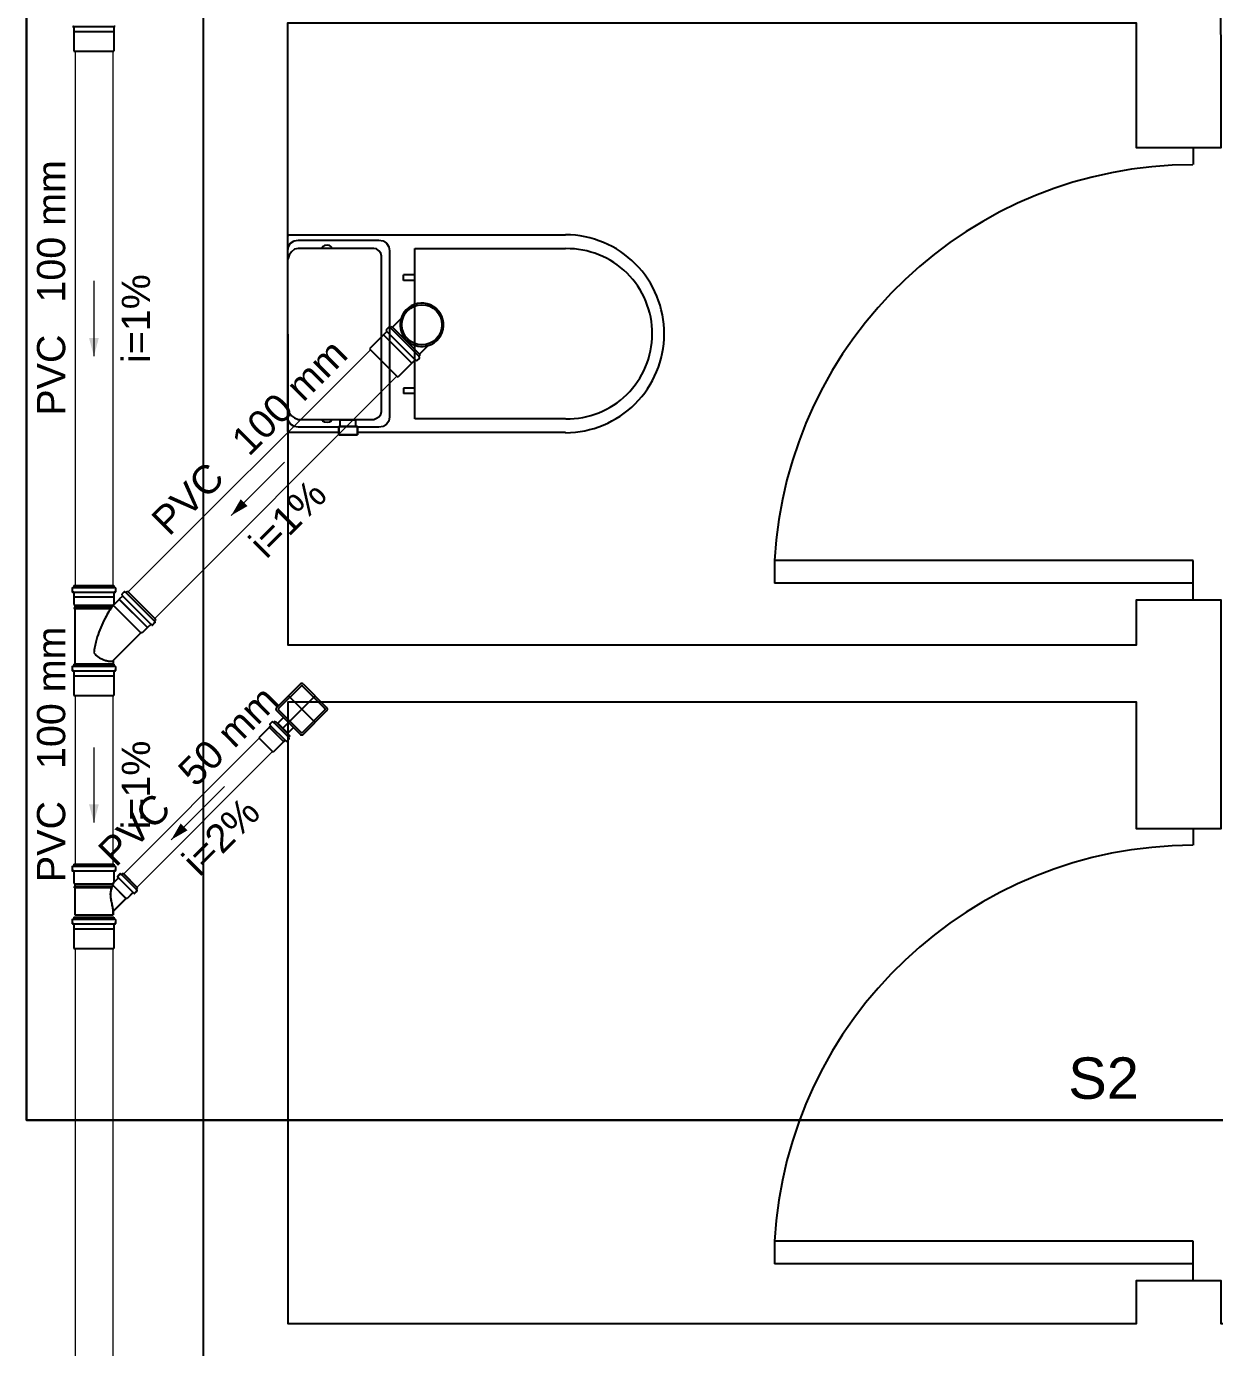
# Model space of a CAD drawing. Header units: millimetres. Extents: x -823 to -490, y -63 to 119.
# Drawn here: x -793.846 to -789.627, y 76.833 to 81.523 of the extents above; entities that cross this region are included whole.
import ezdxf

# ---------------------------------------------------------------- set-up
doc = ezdxf.new("R2010")
doc.units = ezdxf.units.MM
doc.header["$LTSCALE"] = 0.2
doc.header["$MEASUREMENT"] = 0
doc.linetypes.add('DASHDOT', pattern=[2.54, 1.27, -0.635, 0, -0.635])
for name, color, linetype, lineweight in [('DI-Detalhes', 1, 'Continuous', 30), ('Textos', 7, 'Continuous', 5), ('TQ-Condutos', 5, 'Continuous', 5), ('TQ-Sentido conduto', 9, 'Continuous', 5), ('TQ-Textos conduto', 7, 'Continuous', 5)]:
    doc.layers.add(name, color=color, linetype=linetype, lineweight=lineweight)
doc.layers.add('Simbolos', color=5, linetype='Continuous')
doc.layers.add('Simbolos_int', color=2, linetype='Continuous')
doc.styles.add('Arial', font='arial.ttf')

msp = doc.modelspace()

# ---------------------------------------------------------------- hatches: boundary and pattern name
at = {"layer": 'TQ-Sentido conduto', "linetype": 'Continuous'}
for points in [[(-793.6065, 80.352), (-793.5892, 80.4166), (-793.6238, 80.4166)], [(-793.1186, 79.7868), (-793.0608, 79.8202), (-793.0852, 79.8446)], [(-793.6065, 78.6963), (-793.5892, 78.7608), (-793.6238, 78.7608)], [(-793.332, 78.6355), (-793.2741, 78.6689), (-793.2986, 78.6933)]]:
    msp.add_hatch(color=256, dxfattribs=at).paths.add_polyline_path(points)

# ---------------------------------------------------------------- linework, layer by layer
for p, q in [((-789.7032, 81.0931), (-789.7032, 81.0329)), ((-792.9179, 80.779), (-792.9159, 80.7821)), ((-792.9179, 80.776), (-792.9179, 80.779)), ((-792.9179, 80.76), (-792.9179, 80.776)), ((-792.9159, 80.7821), (-792.9129, 80.7831)), ((-792.9129, 80.7831), (-792.9108, 80.7831)), ((-792.9108, 80.7831), (-791.9316, 80.7831)), ((-792.9078, 80.753), (-792.8958, 80.762)), ((-792.8958, 80.762), (-792.8807, 80.764)), ((-792.8807, 80.764), (-792.5948, 80.764)), ((-792.5948, 80.764), (-792.5797, 80.762)), ((-792.5797, 80.762), (-792.5677, 80.753)), ((-792.9179, 80.4309), (-792.9179, 80.76)), ((-792.9179, 80.7259), (-792.9149, 80.7409)), ((-792.9149, 80.7409), (-792.9078, 80.753)), ((-792.9048, 80.7229), (-792.9129, 80.7108)), ((-792.8938, 80.7319), (-792.9048, 80.7229)), ((-792.8807, 80.7349), (-792.8938, 80.7319)), ((-792.6129, 80.7349), (-792.8807, 80.7349)), ((-792.7965, 80.7409), (-792.7965, 80.7399)), ((-792.7945, 80.7409), (-792.7965, 80.7409)), ((-792.7965, 80.7399), (-792.7965, 80.7349)), ((-792.7874, 80.7449), (-792.7945, 80.7409)), ((-792.7784, 80.7459), (-792.7874, 80.7449)), ((-792.7704, 80.7449), (-792.7784, 80.7459)), ((-792.7623, 80.7409), (-792.7704, 80.7449)), ((-792.7623, 80.7399), (-792.7623, 80.7409)), ((-792.7623, 80.7349), (-792.7623, 80.7399)), ((-792.6028, 80.7329), (-792.6129, 80.7349)), ((-792.5948, 80.7259), (-792.6028, 80.7329)), ((-792.5878, 80.7178), (-792.5948, 80.7259)), ((-792.5848, 80.7068), (-792.5878, 80.7178)), ((-792.5677, 80.753), (-792.5587, 80.7409)), ((-792.5587, 80.7409), (-792.5567, 80.7259)), ((-792.5567, 80.7259), (-792.5567, 80.4309)), ((-792.4674, 80.7339), (-791.9316, 80.7339)), ((-792.4674, 80.1299), (-792.4674, 80.7339)), ((-792.9129, 80.7108), (-792.9179, 80.6968)), ((-792.5848, 80.4309), (-792.5848, 80.7068)), ((-792.5075, 80.6205), (-792.5075, 80.6406)), ((-792.4674, 80.6406), (-792.5075, 80.6406)), ((-792.4674, 80.6205), (-792.5075, 80.6205)), ((-792.9179, 80.1038), (-792.9179, 80.4309)), ((-792.5848, 80.156), (-792.5848, 80.4309)), ((-792.5567, 80.4309), (-792.5567, 80.1369)), ((-792.4674, 80.2392), (-792.5075, 80.2392)), ((-792.5075, 80.2392), (-792.5075, 80.2192)), ((-792.4674, 80.2192), (-792.5075, 80.2192)), ((-792.9179, 80.166), (-792.9129, 80.152)), ((-792.9129, 80.152), (-792.9048, 80.1409)), ((-792.5878, 80.1449), (-792.5848, 80.156)), ((-792.9149, 80.1219), (-792.9179, 80.1369)), ((-792.9078, 80.1108), (-792.9149, 80.1219)), ((-792.8958, 80.1028), (-792.9078, 80.1108)), ((-792.9048, 80.1409), (-792.8938, 80.1329)), ((-792.8938, 80.1329), (-792.8807, 80.1279)), ((-792.8807, 80.1279), (-792.6129, 80.1279)), ((-792.7965, 80.1279), (-792.7965, 80.1249)), ((-792.7965, 80.1249), (-792.7965, 80.1229)), ((-792.7965, 80.1229), (-792.7945, 80.1229)), ((-792.7945, 80.1229), (-792.7874, 80.1188)), ((-792.7874, 80.1188), (-792.7784, 80.1178)), ((-792.7784, 80.1178), (-792.7704, 80.1188)), ((-792.7704, 80.1188), (-792.7623, 80.1229)), ((-792.7623, 80.1249), (-792.7623, 80.1279)), ((-792.7623, 80.1229), (-792.7623, 80.1249)), ((-792.7333, 80.1249), (-792.7333, 80.1028)), ((-792.6761, 80.1249), (-792.7333, 80.1249)), ((-792.6761, 80.1028), (-792.6761, 80.1249)), ((-792.6129, 80.1279), (-792.6028, 80.1319)), ((-792.6028, 80.1319), (-792.5948, 80.1369)), ((-792.5948, 80.1369), (-792.5878, 80.1449)), ((-792.5677, 80.1108), (-792.5797, 80.1028)), ((-792.5587, 80.1219), (-792.5677, 80.1108)), ((-792.5567, 80.1369), (-792.5587, 80.1219)), ((-791.9316, 80.1299), (-792.4674, 80.1299)), ((-792.9179, 80.0867), (-792.9179, 80.1038)), ((-792.9179, 80.0847), (-792.9179, 80.0867)), ((-792.9159, 80.0817), (-792.9179, 80.0847)), ((-792.9129, 80.0807), (-792.9159, 80.0817)), ((-792.9108, 80.0807), (-792.9129, 80.0807)), ((-792.7373, 80.0807), (-792.9108, 80.0807)), ((-792.8807, 80.0998), (-792.8958, 80.1028)), ((-792.7373, 80.0998), (-792.8807, 80.0998)), ((-792.7373, 80.1028), (-792.671, 80.1028)), ((-792.7373, 80.0807), (-792.7373, 80.1028)), ((-792.7373, 80.0727), (-792.7373, 80.0807)), ((-792.671, 80.0727), (-792.7373, 80.0727)), ((-792.671, 80.1028), (-792.671, 80.0807)), ((-792.5948, 80.0998), (-792.671, 80.0998)), ((-791.9316, 80.0807), (-792.671, 80.0807)), ((-792.671, 80.0807), (-792.671, 80.0727)), ((-792.5797, 80.1028), (-792.5948, 80.0998)), ((-789.7032, 79.6272), (-791.1891, 79.6272)), ((-791.1891, 79.6272), (-791.1891, 79.5469)), ((-789.7032, 79.4857), (-789.7032, 79.6272)), ((-789.7032, 79.5469), (-791.1891, 79.5469)), ((-789.7032, 78.676), (-789.7032, 78.6158)), ((-789.7032, 77.2102), (-791.1891, 77.2102)), ((-791.1891, 77.2102), (-791.1891, 77.1299)), ((-789.7032, 77.0697), (-789.7032, 77.2102)), ((-789.7032, 77.1299), (-791.1891, 77.1299))]:
    msp.add_line(p, q)
at = {"color": 7}
for p, q in [((-792.7333, 80.1249), (-792.7333, 80.1028)), ((-792.6761, 80.1249), (-792.7333, 80.1249)), ((-792.6761, 80.1028), (-792.6761, 80.1249)), ((-792.7373, 80.1028), (-792.7373, 80.0807)), ((-792.671, 80.1028), (-792.7373, 80.1028)), ((-792.7373, 80.0807), (-792.7373, 80.0727)), ((-792.7373, 80.0727), (-792.671, 80.0727)), ((-792.7333, 80.1028), (-792.6761, 80.1028)), ((-792.671, 80.0807), (-792.671, 80.1028)), ((-792.671, 80.0727), (-792.671, 80.0807))]:
    msp.add_line(p, q, dxfattribs=at)
for points in [[(-786.2908, 86.0336), (-786.2908, 87.5596), (-793.2189, 87.5596), (-793.2189, 67.4396)], [(-786.2908, 76.4005), (-786.2908, 77.1319), (-786.5918, 77.1319), (-786.5918, 76.9172), (-789.6038, 76.9172), (-789.6038, 77.0697), (-789.9048, 77.0697), (-789.9048, 76.9172), (-792.9169, 76.9172), (-792.9169, 79.1255), (-789.9048, 79.1255), (-789.9048, 78.676), (-789.6038, 78.676), (-789.6028, 79.4857), (-789.9048, 79.4857), (-789.9048, 79.3262), (-792.9169, 79.3262), (-792.9179, 81.5356), (-789.9048, 81.5356), (-789.9048, 81.0931), (-789.6038, 81.0931), (-789.6048, 81.8958)]]:
    msp.add_lwpolyline(points)
for centre, radius, start, end in [((-789.7021, 79.5419), 1.49, 90.065, 176.753), ((-791.9326, 80.4319), 0.3514, 44.7762, 89.7762), ((-791.9256, 80.4319), 0.3021, 45.3515, 90.9397), ((-791.9326, 80.4319), 0.3514, 359.776, 44.7762), ((-791.9256, 80.4319), 0.3021, 359.763, 45.3515), ((-791.9256, 80.4319), 0.3021, 314.412, 359.763), ((-791.9326, 80.4319), 0.3514, 315, 359.776), ((-791.9256, 80.4319), 0.3021, 269.06, 314.412), ((-791.9326, 80.4319), 0.3514, 270.224, 315), ((-789.7021, 77.1259), 1.49, 90.065, 176.753)]:
    msp.add_arc(centre, radius, start, end)
at = {"layer": 'DI-Detalhes'}
msp.add_lwpolyline([(-793.8462, 84.4637), (-786.1953, 84.4637), (-786.1953, 77.6404), (-793.8462, 77.6404), (-793.8462, 84.4637)], dxfattribs=at)
at = {"layer": 'Simbolos'}
for p, q in [((-793.6823, 81.5228), (-793.6789, 81.5225)), ((-793.6776, 81.5212), (-793.6776, 81.505)), ((-793.5353, 81.5212), (-793.5353, 81.505)), ((-793.5307, 81.5228), (-793.5341, 81.5225)), ((-793.6776, 81.505), (-793.6773, 81.5047)), ((-793.6773, 81.5047), (-793.6773, 81.4348)), ((-793.5353, 81.505), (-793.5357, 81.5047)), ((-793.5357, 81.5047), (-793.5357, 81.4348)), ((-792.5156, 80.4858), (-792.5465, 80.4549)), ((-792.5666, 80.4394), (-792.578, 80.428)), ((-792.5688, 80.4439), (-792.5665, 80.4412)), ((-792.5597, 80.4546), (-792.5687, 80.4457)), ((-792.5581, 80.4548), (-792.5546, 80.4528)), ((-792.5488, 80.4572), (-792.553, 80.453)), ((-792.5488, 80.4572), (-792.4482, 80.3566)), ((-792.578, 80.4275), (-792.6275, 80.3781)), ((-792.578, 80.428), (-792.578, 80.4275)), ((-792.4196, 80.3898), (-792.4505, 80.3589)), ((-792.4508, 80.3457), (-792.4597, 80.3367)), ((-792.4506, 80.3473), (-792.4526, 80.3508)), ((-792.4482, 80.3566), (-792.4524, 80.3524)), ((-792.4779, 80.3274), (-792.5273, 80.2779)), ((-792.4774, 80.3274), (-792.4779, 80.3274)), ((-792.466, 80.3388), (-792.4774, 80.3274)), ((-792.4615, 80.3367), (-792.4642, 80.3389)), ((-793.6835, 79.5285), (-793.6835, 79.5159)), ((-793.6825, 79.5298), (-793.6786, 79.5309)), ((-793.6823, 79.5146), (-793.6789, 79.5143)), ((-793.6776, 79.5381), (-793.6776, 79.5322)), ((-793.6776, 79.5381), (-793.5353, 79.5381)), ((-793.6776, 79.5129), (-793.6776, 79.4968)), ((-793.6776, 79.4968), (-793.6773, 79.4965)), ((-793.6773, 79.4965), (-793.6773, 79.4701)), ((-793.5353, 79.4968), (-793.5357, 79.4965)), ((-793.5357, 79.4965), (-793.5357, 79.4747)), ((-793.5353, 79.5381), (-793.5353, 79.5322)), ((-793.5353, 79.5129), (-793.5353, 79.4968)), ((-793.5305, 79.5298), (-793.5344, 79.5309)), ((-793.5307, 79.5146), (-793.5341, 79.5143)), ((-793.5295, 79.5285), (-793.5295, 79.5159)), ((-793.5055, 79.5006), (-793.5169, 79.4891)), ((-793.5076, 79.505), (-793.5054, 79.5024)), ((-793.4986, 79.5157), (-793.5075, 79.5068)), ((-793.497, 79.5159), (-793.4935, 79.5139)), ((-793.4877, 79.5184), (-793.4919, 79.5141)), ((-793.4877, 79.5184), (-793.3871, 79.4177)), ((-793.6773, 79.4701), (-793.6744, 79.4671)), ((-793.6744, 79.4601), (-793.6764, 79.4599)), ((-793.6764, 79.4599), (-793.6764, 79.456)), ((-793.6744, 79.4558), (-793.6764, 79.456)), ((-793.6744, 79.4671), (-793.6744, 79.4601)), ((-793.6744, 79.4558), (-793.6744, 79.2588)), ((-793.5169, 79.4887), (-793.5323, 79.4733)), ((-793.5169, 79.4891), (-793.5169, 79.4887)), ((-793.3897, 79.4068), (-793.3986, 79.3979)), ((-793.3895, 79.4084), (-793.3915, 79.4119)), ((-793.3871, 79.4177), (-793.3913, 79.4135)), ((-793.4396, 79.3699), (-793.538, 79.2714)), ((-793.4354, 79.3699), (-793.4396, 79.3699)), ((-793.4168, 79.3885), (-793.4354, 79.3699)), ((-793.4163, 79.3885), (-793.4168, 79.3885)), ((-793.4049, 79.3999), (-793.4163, 79.3885)), ((-793.4004, 79.3978), (-793.4031, 79.4)), ((-793.5386, 79.27), (-793.5386, 79.2588)), ((-793.6835, 79.2493), (-793.6835, 79.2366)), ((-793.6825, 79.2506), (-793.6786, 79.2516)), ((-793.6823, 79.2353), (-793.6789, 79.235)), ((-793.6776, 79.2588), (-793.6776, 79.2529)), ((-793.6776, 79.2588), (-793.5353, 79.2588)), ((-793.6776, 79.2337), (-793.6776, 79.2175)), ((-793.6776, 79.2175), (-793.6773, 79.2172)), ((-793.6773, 79.2172), (-793.6773, 79.1473)), ((-793.5386, 79.2588), (-793.6744, 79.2588)), ((-793.5353, 79.2175), (-793.5357, 79.2172)), ((-793.5357, 79.2172), (-793.5357, 79.1473)), ((-793.5353, 79.2588), (-793.5353, 79.2529)), ((-793.5353, 79.2337), (-793.5353, 79.2175)), ((-793.5305, 79.2506), (-793.5344, 79.2516)), ((-793.5307, 79.2353), (-793.5341, 79.235)), ((-793.5295, 79.2493), (-793.5295, 79.2366)), ((-792.958, 79.1037), (-792.8732, 79.1885)), ((-792.8638, 79.1885), (-792.7789, 79.1037)), ((-792.958, 79.0942), (-792.8732, 79.0094)), ((-792.8638, 79.0094), (-792.7789, 79.0942)), ((-792.9842, 79.0345), (-793.0211, 78.9976)), ((-792.9798, 79.0393), (-792.9842, 79.0349)), ((-792.9842, 79.0349), (-792.9842, 79.0345)), ((-792.982, 79.0438), (-792.9797, 79.0411)), ((-792.9736, 79.0539), (-792.9819, 79.0456)), ((-792.972, 79.0541), (-792.9684, 79.0521)), ((-792.9627, 79.0564), (-792.9668, 79.0523)), ((-792.9627, 79.0564), (-792.911, 79.0047)), ((-792.9533, 79.0498), (-792.9335, 79.0697)), ((-792.9533, 79.047), (-792.9204, 79.0141)), ((-792.9176, 79.0141), (-792.8978, 79.034)), ((-792.9329, 78.9832), (-792.9698, 78.9463)), ((-792.9325, 78.9832), (-792.9329, 78.9832)), ((-792.9281, 78.9876), (-792.9325, 78.9832)), ((-792.9236, 78.9855), (-792.9263, 78.9877)), ((-792.9135, 78.9938), (-792.9218, 78.9855)), ((-792.9133, 78.9954), (-792.9154, 78.999)), ((-792.911, 79.0047), (-792.9151, 79.0006)), ((-793.6839, 78.5394), (-793.6839, 78.5268)), ((-793.6835, 78.5391), (-793.6835, 78.5265)), ((-793.6829, 78.5407), (-793.679, 78.5418)), ((-793.6826, 78.5255), (-793.6792, 78.5252)), ((-793.6825, 78.5404), (-793.6786, 78.5414)), ((-793.6823, 78.5251), (-793.6789, 78.5248)), ((-793.678, 78.549), (-793.678, 78.5431)), ((-793.678, 78.549), (-793.5357, 78.549)), ((-793.678, 78.5238), (-793.678, 78.4813)), ((-793.6776, 78.5487), (-793.6776, 78.5427)), ((-793.6776, 78.5487), (-793.5353, 78.5487)), ((-793.6776, 78.5235), (-793.6776, 78.481)), ((-793.5357, 78.549), (-793.5357, 78.5431)), ((-793.5357, 78.5238), (-793.5357, 78.4873)), ((-793.5353, 78.5487), (-793.5353, 78.5427)), ((-793.5353, 78.5235), (-793.5353, 78.487)), ((-793.5308, 78.5407), (-793.5347, 78.5418)), ((-793.531, 78.5255), (-793.5345, 78.5252)), ((-793.5305, 78.5404), (-793.5344, 78.5414)), ((-793.5307, 78.5251), (-793.5341, 78.5248)), ((-793.5298, 78.5394), (-793.5298, 78.5268)), ((-793.5295, 78.5391), (-793.5295, 78.5265)), ((-793.5141, 78.5141), (-793.5224, 78.5058)), ((-793.5138, 78.5137), (-793.5221, 78.5054)), ((-793.5125, 78.5143), (-793.509, 78.5122)), ((-793.5122, 78.5139), (-793.5086, 78.5119)), ((-793.5032, 78.5165), (-793.5073, 78.5124)), ((-793.5029, 78.5162), (-793.507, 78.5121)), ((-793.5032, 78.5165), (-793.4516, 78.4649)), ((-793.5029, 78.5162), (-793.4512, 78.4645)), ((-793.678, 78.4813), (-793.6747, 78.478)), ((-793.6776, 78.481), (-793.6744, 78.4777)), ((-793.6747, 78.4698), (-793.6767, 78.4696)), ((-793.6767, 78.4696), (-793.6767, 78.4657)), ((-793.6747, 78.4655), (-793.6767, 78.4657)), ((-793.6744, 78.4694), (-793.6764, 78.4692)), ((-793.6764, 78.4692), (-793.6764, 78.4653)), ((-793.6744, 78.4651), (-793.6764, 78.4653)), ((-793.6747, 78.478), (-793.6747, 78.4698)), ((-793.6747, 78.4655), (-793.6747, 78.3693)), ((-793.6744, 78.4777), (-793.6744, 78.4694)), ((-793.6744, 78.4651), (-793.6744, 78.369)), ((-793.5203, 78.4995), (-793.5334, 78.4864)), ((-793.52, 78.4991), (-793.5331, 78.486)), ((-793.5225, 78.504), (-793.5202, 78.5013)), ((-793.5221, 78.5036), (-793.5199, 78.501)), ((-793.4516, 78.4649), (-793.4557, 78.4608)), ((-793.4512, 78.4645), (-793.4553, 78.4604)), ((-793.4927, 78.4275), (-793.539, 78.3812)), ((-793.4924, 78.4272), (-793.5386, 78.3809)), ((-793.4889, 78.4275), (-793.4927, 78.4275)), ((-793.4886, 78.4272), (-793.4924, 78.4272)), ((-793.4686, 78.4478), (-793.4889, 78.4275)), ((-793.4683, 78.4475), (-793.4886, 78.4272)), ((-793.4641, 78.4456), (-793.4668, 78.4479)), ((-793.4638, 78.4453), (-793.4665, 78.4475)), ((-793.454, 78.454), (-793.4623, 78.4457)), ((-793.4537, 78.4536), (-793.462, 78.4454)), ((-793.4538, 78.4556), (-793.4559, 78.4591)), ((-793.4535, 78.4553), (-793.4555, 78.4588)), ((-793.539, 78.3812), (-793.539, 78.3693)), ((-793.5386, 78.3809), (-793.5386, 78.369)), ((-793.6835, 78.3514), (-793.6835, 78.3387)), ((-793.6825, 78.3527), (-793.6786, 78.3537)), ((-793.6823, 78.3374), (-793.6789, 78.3371)), ((-793.6776, 78.3609), (-793.6776, 78.355)), ((-793.6776, 78.3609), (-793.5353, 78.3609)), ((-793.6776, 78.3358), (-793.6776, 78.3196)), ((-793.6747, 78.3693), (-793.539, 78.3693)), ((-793.6744, 78.369), (-793.5386, 78.369)), ((-793.5353, 78.3609), (-793.5353, 78.355)), ((-793.5353, 78.3358), (-793.5353, 78.3196)), ((-793.5305, 78.3527), (-793.5344, 78.3537)), ((-793.5307, 78.3374), (-793.5341, 78.3371)), ((-793.5295, 78.3514), (-793.5295, 78.3387)), ((-793.6776, 78.3196), (-793.6773, 78.3193)), ((-793.6773, 78.3193), (-793.6773, 78.2494)), ((-793.5353, 78.3196), (-793.5357, 78.3193)), ((-793.5357, 78.3193), (-793.5357, 78.2494))]:
    msp.add_line(p, q, dxfattribs=at)
for points in [[(-793.6776, 81.5212), (-793.6777, 81.5214), (-793.6777, 81.5216), (-793.6778, 81.5218), (-793.6779, 81.522), (-793.6781, 81.5222), (-793.6782, 81.5223), (-793.6784, 81.5224), (-793.6786, 81.5225), (-793.6789, 81.5225)], [(-793.5341, 81.5225), (-793.5343, 81.5225), (-793.5345, 81.5224), (-793.5347, 81.5223), (-793.5349, 81.5222), (-793.5351, 81.522), (-793.5352, 81.5218), (-793.5353, 81.5216), (-793.5353, 81.5214), (-793.5353, 81.5212)], [(-792.4196, 80.3898), (-792.4086, 80.3941), (-792.3984, 80.4), (-792.3892, 80.4073), (-792.3813, 80.416), (-792.3747, 80.4257), (-792.3698, 80.4364), (-792.3665, 80.4477), (-792.3649, 80.4593), (-792.3652, 80.4711), (-792.3672, 80.4827), (-792.371, 80.4938), (-792.3764, 80.5043), (-792.3834, 80.5137), (-792.3917, 80.5221), (-792.4012, 80.529), (-792.4116, 80.5344), (-792.4227, 80.5382), (-792.4343, 80.5402), (-792.4461, 80.5405), (-792.4577, 80.539), (-792.469, 80.5357), (-792.4797, 80.5307), (-792.4894, 80.5241), (-792.4981, 80.5162), (-792.5055, 80.507), (-792.5113, 80.4968), (-792.5156, 80.4858)], [(-792.5156, 80.4858), (-792.5177, 80.4769), (-792.5187, 80.4677), (-792.5187, 80.4585), (-792.5175, 80.4493), (-792.5153, 80.4404), (-792.512, 80.4318), (-792.5077, 80.4236), (-792.5024, 80.416), (-792.4963, 80.4091), (-792.4894, 80.403), (-792.4818, 80.3977), (-792.4737, 80.3934), (-792.465, 80.3901), (-792.4561, 80.3879), (-792.4469, 80.3867), (-792.4377, 80.3867), (-792.4286, 80.3877), (-792.4196, 80.3898)], [(-792.5687, 80.4457), (-792.5688, 80.4455), (-792.5689, 80.4453), (-792.569, 80.4451), (-792.5691, 80.4449), (-792.5691, 80.4447), (-792.569, 80.4445), (-792.569, 80.4442), (-792.5689, 80.444), (-792.5688, 80.4439)], [(-792.5666, 80.4394), (-792.5665, 80.4396), (-792.5664, 80.4398), (-792.5663, 80.44), (-792.5662, 80.4402), (-792.5662, 80.4404), (-792.5662, 80.4406), (-792.5663, 80.4408), (-792.5664, 80.441), (-792.5665, 80.4412)], [(-792.5581, 80.4548), (-792.5583, 80.4549), (-792.5585, 80.455), (-792.5587, 80.455), (-792.5589, 80.455), (-792.5591, 80.455), (-792.5593, 80.4549), (-792.5594, 80.4548), (-792.5596, 80.4547), (-792.5597, 80.4546)], [(-792.5546, 80.4528), (-792.5545, 80.4527), (-792.5543, 80.4527), (-792.5541, 80.4526), (-792.5539, 80.4526), (-792.5537, 80.4527), (-792.5535, 80.4527), (-792.5533, 80.4528), (-792.5532, 80.4529), (-792.553, 80.453)], [(-792.4642, 80.3389), (-792.4644, 80.339), (-792.4646, 80.3391), (-792.4648, 80.3392), (-792.465, 80.3392), (-792.4652, 80.3392), (-792.4654, 80.3391), (-792.4656, 80.3391), (-792.4658, 80.3389), (-792.466, 80.3388)], [(-792.4524, 80.3524), (-792.4525, 80.3522), (-792.4526, 80.3521), (-792.4527, 80.3519), (-792.4528, 80.3517), (-792.4528, 80.3515), (-792.4528, 80.3513), (-792.4528, 80.3511), (-792.4527, 80.351), (-792.4526, 80.3508)], [(-792.4508, 80.3457), (-792.4507, 80.3458), (-792.4506, 80.346), (-792.4505, 80.3462), (-792.4504, 80.3463), (-792.4504, 80.3465), (-792.4504, 80.3467), (-792.4505, 80.3469), (-792.4505, 80.3471), (-792.4506, 80.3473)], [(-792.4615, 80.3367), (-792.4614, 80.3365), (-792.4612, 80.3364), (-792.461, 80.3364), (-792.4607, 80.3363), (-792.4605, 80.3364), (-792.4603, 80.3364), (-792.4601, 80.3365), (-792.4599, 80.3366), (-792.4597, 80.3367)], [(-793.6825, 79.5298), (-793.6827, 79.5297), (-793.6829, 79.5297), (-793.6831, 79.5295), (-793.6832, 79.5294), (-793.6833, 79.5293), (-793.6834, 79.5291), (-793.6835, 79.5289), (-793.6835, 79.5287), (-793.6835, 79.5285)], [(-793.6835, 79.5159), (-793.6835, 79.5157), (-793.6835, 79.5155), (-793.6834, 79.5153), (-793.6832, 79.5151), (-793.6831, 79.5149), (-793.6829, 79.5148), (-793.6827, 79.5147), (-793.6825, 79.5146), (-793.6823, 79.5146)], [(-793.6776, 79.5129), (-793.6777, 79.5131), (-793.6777, 79.5134), (-793.6778, 79.5136), (-793.6779, 79.5137), (-793.6781, 79.5139), (-793.6782, 79.514), (-793.6784, 79.5142), (-793.6787, 79.5142), (-793.6789, 79.5143)], [(-793.6786, 79.5309), (-793.6785, 79.5309), (-793.6783, 79.531), (-793.6781, 79.5311), (-793.678, 79.5313), (-793.6779, 79.5314), (-793.6778, 79.5316), (-793.6777, 79.5318), (-793.6777, 79.532), (-793.6776, 79.5322)], [(-793.5353, 79.5322), (-793.5353, 79.532), (-793.5353, 79.5318), (-793.5352, 79.5316), (-793.5351, 79.5314), (-793.535, 79.5313), (-793.5349, 79.5311), (-793.5347, 79.531), (-793.5345, 79.5309), (-793.5344, 79.5309)], [(-793.5341, 79.5143), (-793.5343, 79.5142), (-793.5346, 79.5142), (-793.5347, 79.514), (-793.5349, 79.5139), (-793.5351, 79.5137), (-793.5352, 79.5136), (-793.5353, 79.5134), (-793.5353, 79.5131), (-793.5353, 79.5129)], [(-793.5307, 79.5146), (-793.5305, 79.5146), (-793.5303, 79.5147), (-793.5301, 79.5148), (-793.5299, 79.5149), (-793.5297, 79.5151), (-793.5296, 79.5153), (-793.5295, 79.5155), (-793.5295, 79.5157), (-793.5295, 79.5159)], [(-793.5295, 79.5285), (-793.5295, 79.5287), (-793.5295, 79.5289), (-793.5296, 79.5291), (-793.5297, 79.5293), (-793.5298, 79.5294), (-793.5299, 79.5295), (-793.5301, 79.5297), (-793.5303, 79.5297), (-793.5305, 79.5298)], [(-793.5075, 79.5068), (-793.5077, 79.5066), (-793.5078, 79.5064), (-793.5079, 79.5062), (-793.5079, 79.506), (-793.5079, 79.5058), (-793.5079, 79.5056), (-793.5078, 79.5054), (-793.5077, 79.5052), (-793.5076, 79.505)], [(-793.5055, 79.5006), (-793.5053, 79.5007), (-793.5052, 79.5009), (-793.5051, 79.5011), (-793.5051, 79.5013), (-793.5051, 79.5016), (-793.5051, 79.5018), (-793.5052, 79.502), (-793.5053, 79.5022), (-793.5054, 79.5024)], [(-793.497, 79.516), (-793.4972, 79.516), (-793.4974, 79.5161), (-793.4976, 79.5161), (-793.4977, 79.5161), (-793.4979, 79.5161), (-793.4981, 79.5161), (-793.4983, 79.516), (-793.4985, 79.5159), (-793.4986, 79.5157)], [(-793.4935, 79.5139), (-793.4933, 79.5139), (-793.4931, 79.5138), (-793.4929, 79.5138), (-793.4928, 79.5138), (-793.4926, 79.5138), (-793.4924, 79.5138), (-793.4922, 79.5139), (-793.492, 79.514), (-793.4919, 79.5141)], [(-793.5357, 79.4747), (-793.5357, 79.4745), (-793.5356, 79.4742), (-793.5355, 79.4739), (-793.5354, 79.4737), (-793.5353, 79.4735), (-793.5351, 79.4733), (-793.5349, 79.4731), (-793.5347, 79.473), (-793.5344, 79.4729), (-793.5342, 79.4728), (-793.5339, 79.4727), (-793.5337, 79.4727), (-793.5334, 79.4727), (-793.5332, 79.4728), (-793.5329, 79.4729), (-793.5327, 79.473), (-793.5325, 79.4731), (-793.5323, 79.4733)], [(-793.3913, 79.4135), (-793.3914, 79.4134), (-793.3915, 79.4132), (-793.3916, 79.413), (-793.3916, 79.4129), (-793.3917, 79.4127), (-793.3917, 79.4125), (-793.3916, 79.4123), (-793.3916, 79.4121), (-793.3915, 79.4119)], [(-793.3897, 79.4068), (-793.3895, 79.407), (-793.3894, 79.4071), (-793.3894, 79.4073), (-793.3893, 79.4075), (-793.3893, 79.4077), (-793.3893, 79.4079), (-793.3893, 79.4081), (-793.3894, 79.4082), (-793.3895, 79.4084)], [(-793.4031, 79.4), (-793.4032, 79.4001), (-793.4034, 79.4002), (-793.4036, 79.4003), (-793.4039, 79.4003), (-793.4041, 79.4003), (-793.4043, 79.4003), (-793.4045, 79.4002), (-793.4047, 79.4001), (-793.4049, 79.3999)], [(-793.4004, 79.3978), (-793.4002, 79.3977), (-793.4, 79.3976), (-793.3998, 79.3975), (-793.3996, 79.3975), (-793.3994, 79.3975), (-793.3992, 79.3975), (-793.399, 79.3976), (-793.3988, 79.3977), (-793.3986, 79.3979)], [(-793.5398, 79.2698), (-793.5396, 79.2698), (-793.5395, 79.2698), (-793.5394, 79.2698), (-793.5393, 79.2699), (-793.5391, 79.2699), (-793.539, 79.2699), (-793.5389, 79.2699), (-793.5387, 79.27), (-793.5386, 79.27)], [(-793.538, 79.2714), (-793.5382, 79.2713), (-793.5383, 79.2711), (-793.5384, 79.271), (-793.5384, 79.2708), (-793.5385, 79.2707), (-793.5386, 79.2705), (-793.5386, 79.2703), (-793.5386, 79.2702), (-793.5386, 79.27)], [(-793.6825, 79.2506), (-793.6827, 79.2505), (-793.6829, 79.2504), (-793.683, 79.2503), (-793.6832, 79.2502), (-793.6833, 79.25), (-793.6834, 79.2498), (-793.6835, 79.2497), (-793.6835, 79.2495), (-793.6835, 79.2493)], [(-793.6835, 79.2366), (-793.6835, 79.2364), (-793.6835, 79.2362), (-793.6834, 79.236), (-793.6832, 79.2358), (-793.6831, 79.2357), (-793.6829, 79.2355), (-793.6827, 79.2354), (-793.6825, 79.2353), (-793.6823, 79.2353)], [(-793.6776, 79.2337), (-793.6777, 79.2339), (-793.6777, 79.2341), (-793.6778, 79.2343), (-793.6779, 79.2345), (-793.6781, 79.2347), (-793.6782, 79.2348), (-793.6784, 79.2349), (-793.6786, 79.235), (-793.6789, 79.235)], [(-793.6786, 79.2516), (-793.6785, 79.2517), (-793.6783, 79.2518), (-793.6781, 79.2519), (-793.678, 79.252), (-793.6779, 79.2522), (-793.6778, 79.2523), (-793.6777, 79.2525), (-793.6777, 79.2527), (-793.6776, 79.2529)], [(-793.5353, 79.2529), (-793.5353, 79.2527), (-793.5353, 79.2525), (-793.5352, 79.2523), (-793.5351, 79.2522), (-793.535, 79.252), (-793.5349, 79.2519), (-793.5347, 79.2518), (-793.5345, 79.2517), (-793.5344, 79.2516)], [(-793.5341, 79.235), (-793.5343, 79.235), (-793.5345, 79.2349), (-793.5347, 79.2348), (-793.5349, 79.2347), (-793.5351, 79.2345), (-793.5352, 79.2343), (-793.5353, 79.2341), (-793.5353, 79.2339), (-793.5353, 79.2337)], [(-793.5307, 79.2353), (-793.5305, 79.2353), (-793.5303, 79.2354), (-793.5301, 79.2355), (-793.5299, 79.2357), (-793.5297, 79.2358), (-793.5296, 79.236), (-793.5295, 79.2362), (-793.5295, 79.2364), (-793.5295, 79.2366)], [(-793.5295, 79.2493), (-793.5295, 79.2495), (-793.5295, 79.2497), (-793.5296, 79.2498), (-793.5297, 79.25), (-793.5298, 79.2502), (-793.5299, 79.2503), (-793.5301, 79.2504), (-793.5303, 79.2505), (-793.5305, 79.2506)], [(-792.8638, 79.1885), (-792.8642, 79.1889), (-792.8646, 79.1893), (-792.8651, 79.1896), (-792.8657, 79.1899), (-792.8662, 79.1901), (-792.8667, 79.1903), (-792.8673, 79.1904), (-792.8679, 79.1905), (-792.8685, 79.1905), (-792.8691, 79.1905), (-792.8696, 79.1904), (-792.8702, 79.1903), (-792.8708, 79.1901), (-792.8713, 79.1899), (-792.8718, 79.1896), (-792.8723, 79.1893), (-792.8728, 79.1889), (-792.8732, 79.1885)], [(-792.958, 79.1037), (-792.9584, 79.1033), (-792.9588, 79.1028), (-792.9591, 79.1023), (-792.9594, 79.1018), (-792.9596, 79.1012), (-792.9598, 79.1007), (-792.9599, 79.1001), (-792.96, 79.0995), (-792.96, 79.099), (-792.96, 79.0984), (-792.9599, 79.0978), (-792.9598, 79.0972), (-792.9596, 79.0967), (-792.9594, 79.0961), (-792.9591, 79.0956), (-792.9588, 79.0951), (-792.9584, 79.0947), (-792.958, 79.0942)], [(-792.7789, 79.0942), (-792.7785, 79.0947), (-792.7782, 79.0951), (-792.7778, 79.0956), (-792.7776, 79.0961), (-792.7774, 79.0967), (-792.7772, 79.0972), (-792.7771, 79.0978), (-792.777, 79.0984), (-792.777, 79.099), (-792.777, 79.0995), (-792.7771, 79.1001), (-792.7772, 79.1007), (-792.7774, 79.1012), (-792.7776, 79.1018), (-792.7778, 79.1023), (-792.7782, 79.1028), (-792.7785, 79.1033), (-792.7789, 79.1037)], [(-792.9819, 79.0456), (-792.982, 79.0455), (-792.9821, 79.0453), (-792.9822, 79.0451), (-792.9823, 79.0449), (-792.9823, 79.0446), (-792.9823, 79.0444), (-792.9822, 79.0442), (-792.9821, 79.044), (-792.982, 79.0438)], [(-792.9798, 79.0393), (-792.9796, 79.0395), (-792.9795, 79.0397), (-792.9795, 79.0399), (-792.9794, 79.0401), (-792.9794, 79.0403), (-792.9794, 79.0405), (-792.9795, 79.0407), (-792.9796, 79.0409), (-792.9797, 79.0411)], [(-792.972, 79.0541), (-792.9722, 79.0542), (-792.9724, 79.0543), (-792.9726, 79.0543), (-792.9727, 79.0543), (-792.9729, 79.0543), (-792.9731, 79.0542), (-792.9733, 79.0541), (-792.9735, 79.054), (-792.9736, 79.0539)], [(-792.9684, 79.0521), (-792.9683, 79.052), (-792.9681, 79.0519), (-792.9679, 79.0519), (-792.9677, 79.0519), (-792.9675, 79.0519), (-792.9673, 79.052), (-792.9671, 79.0521), (-792.967, 79.0522), (-792.9668, 79.0523)], [(-792.9533, 79.0498), (-792.9535, 79.0496), (-792.9537, 79.0493), (-792.9538, 79.0489), (-792.9539, 79.0486), (-792.9539, 79.0482), (-792.9538, 79.0479), (-792.9537, 79.0476), (-792.9535, 79.0473), (-792.9533, 79.047)], [(-792.9263, 78.9877), (-792.9265, 78.9878), (-792.9267, 78.9879), (-792.9269, 78.988), (-792.9271, 78.988), (-792.9273, 78.988), (-792.9275, 78.988), (-792.9278, 78.9879), (-792.9279, 78.9878), (-792.9281, 78.9876)], [(-792.9236, 78.9855), (-792.9234, 78.9853), (-792.9232, 78.9852), (-792.923, 78.9852), (-792.9228, 78.9852), (-792.9226, 78.9852), (-792.9224, 78.9852), (-792.9222, 78.9853), (-792.922, 78.9854), (-792.9218, 78.9855)], [(-792.9204, 79.0141), (-792.9202, 79.0139), (-792.9199, 79.0137), (-792.9195, 79.0136), (-792.9192, 79.0135), (-792.9188, 79.0135), (-792.9185, 79.0136), (-792.9182, 79.0137), (-792.9179, 79.0139), (-792.9176, 79.0141)], [(-792.9151, 79.0006), (-792.9153, 79.0005), (-792.9154, 79.0003), (-792.9155, 79.0001), (-792.9155, 78.9999), (-792.9155, 78.9997), (-792.9155, 78.9995), (-792.9155, 78.9993), (-792.9154, 78.9992), (-792.9154, 78.999)], [(-792.9135, 78.9938), (-792.9134, 78.994), (-792.9133, 78.9941), (-792.9132, 78.9943), (-792.9132, 78.9945), (-792.9131, 78.9947), (-792.9131, 78.9949), (-792.9132, 78.9951), (-792.9132, 78.9953), (-792.9133, 78.9954)], [(-792.8732, 79.0094), (-792.8723, 79.0086), (-792.8713, 79.0081), (-792.8702, 79.0077), (-792.8691, 79.0075), (-792.8679, 79.0075), (-792.8667, 79.0077), (-792.8657, 79.0081), (-792.8646, 79.0086), (-792.8638, 79.0094)], [(-793.6829, 78.5407), (-793.6831, 78.5407), (-793.6832, 78.5406), (-793.6834, 78.5405), (-793.6835, 78.5403), (-793.6836, 78.5402), (-793.6837, 78.54), (-793.6838, 78.5398), (-793.6838, 78.5396), (-793.6839, 78.5394)], [(-793.6839, 78.5268), (-793.6838, 78.5266), (-793.6838, 78.5264), (-793.6837, 78.5262), (-793.6836, 78.526), (-793.6834, 78.5258), (-793.6833, 78.5257), (-793.6831, 78.5256), (-793.6829, 78.5255), (-793.6826, 78.5255)], [(-793.6825, 78.5404), (-793.6827, 78.5403), (-793.6829, 78.5402), (-793.683, 78.5401), (-793.6832, 78.54), (-793.6833, 78.5398), (-793.6834, 78.5397), (-793.6835, 78.5395), (-793.6835, 78.5393), (-793.6835, 78.5391)], [(-793.6835, 78.5265), (-793.6835, 78.5262), (-793.6835, 78.526), (-793.6834, 78.5258), (-793.6832, 78.5256), (-793.6831, 78.5255), (-793.6829, 78.5253), (-793.6827, 78.5252), (-793.6825, 78.5252), (-793.6823, 78.5251)], [(-793.678, 78.5238), (-793.678, 78.5241), (-793.678, 78.5243), (-793.6781, 78.5245), (-793.6783, 78.5247), (-793.6784, 78.5248), (-793.6786, 78.525), (-793.6788, 78.5251), (-793.679, 78.5251), (-793.6792, 78.5252)], [(-793.679, 78.5418), (-793.6788, 78.5418), (-793.6786, 78.5419), (-793.6785, 78.542), (-793.6783, 78.5422), (-793.6782, 78.5423), (-793.6781, 78.5425), (-793.678, 78.5427), (-793.678, 78.5429), (-793.678, 78.5431)], [(-793.6776, 78.5235), (-793.6777, 78.5237), (-793.6777, 78.5239), (-793.6778, 78.5241), (-793.6779, 78.5243), (-793.6781, 78.5245), (-793.6782, 78.5246), (-793.6784, 78.5247), (-793.6786, 78.5248), (-793.6789, 78.5248)], [(-793.6786, 78.5414), (-793.6785, 78.5415), (-793.6783, 78.5416), (-793.6781, 78.5417), (-793.678, 78.5418), (-793.6779, 78.542), (-793.6778, 78.5422), (-793.6777, 78.5423), (-793.6777, 78.5425), (-793.6776, 78.5427)], [(-793.5357, 78.5431), (-793.5357, 78.5429), (-793.5356, 78.5427), (-793.5356, 78.5425), (-793.5355, 78.5423), (-793.5353, 78.5422), (-793.5352, 78.542), (-793.535, 78.5419), (-793.5349, 78.5418), (-793.5347, 78.5418)], [(-793.5345, 78.5252), (-793.5347, 78.5251), (-793.5349, 78.5251), (-793.5351, 78.525), (-793.5352, 78.5248), (-793.5354, 78.5247), (-793.5355, 78.5245), (-793.5356, 78.5243), (-793.5357, 78.5241), (-793.5357, 78.5238)], [(-793.5353, 78.5427), (-793.5353, 78.5425), (-793.5353, 78.5423), (-793.5352, 78.5422), (-793.5351, 78.542), (-793.535, 78.5418), (-793.5349, 78.5417), (-793.5347, 78.5416), (-793.5345, 78.5415), (-793.5344, 78.5414)], [(-793.5341, 78.5248), (-793.5343, 78.5248), (-793.5345, 78.5247), (-793.5347, 78.5246), (-793.5349, 78.5245), (-793.5351, 78.5243), (-793.5352, 78.5241), (-793.5353, 78.5239), (-793.5353, 78.5237), (-793.5353, 78.5235)], [(-793.531, 78.5255), (-793.5308, 78.5255), (-793.5306, 78.5256), (-793.5304, 78.5257), (-793.5302, 78.5258), (-793.5301, 78.526), (-793.53, 78.5262), (-793.5299, 78.5264), (-793.5298, 78.5266), (-793.5298, 78.5268)], [(-793.5298, 78.5394), (-793.5298, 78.5396), (-793.5299, 78.5398), (-793.5299, 78.54), (-793.53, 78.5402), (-793.5301, 78.5403), (-793.5303, 78.5405), (-793.5304, 78.5406), (-793.5306, 78.5407), (-793.5308, 78.5407)], [(-793.5307, 78.5251), (-793.5305, 78.5252), (-793.5303, 78.5252), (-793.5301, 78.5253), (-793.5299, 78.5255), (-793.5297, 78.5256), (-793.5296, 78.5258), (-793.5295, 78.526), (-793.5295, 78.5262), (-793.5295, 78.5265)], [(-793.5295, 78.5391), (-793.5295, 78.5393), (-793.5295, 78.5395), (-793.5296, 78.5397), (-793.5297, 78.5398), (-793.5298, 78.54), (-793.5299, 78.5401), (-793.5301, 78.5402), (-793.5303, 78.5403), (-793.5305, 78.5404)], [(-793.5125, 78.5143), (-793.5127, 78.5144), (-793.5129, 78.5144), (-793.5131, 78.5145), (-793.5133, 78.5145), (-793.5134, 78.5144), (-793.5136, 78.5144), (-793.5138, 78.5143), (-793.514, 78.5142), (-793.5141, 78.5141)], [(-793.5122, 78.5139), (-793.5123, 78.514), (-793.5125, 78.5141), (-793.5127, 78.5141), (-793.5129, 78.5141), (-793.5131, 78.5141), (-793.5133, 78.514), (-793.5135, 78.514), (-793.5136, 78.5139), (-793.5138, 78.5137)], [(-793.509, 78.5122), (-793.5088, 78.5121), (-793.5086, 78.5121), (-793.5084, 78.512), (-793.5082, 78.512), (-793.508, 78.5121), (-793.5078, 78.5121), (-793.5077, 78.5122), (-793.5075, 78.5123), (-793.5073, 78.5124)], [(-793.5086, 78.5119), (-793.5084, 78.5118), (-793.5083, 78.5117), (-793.5081, 78.5117), (-793.5079, 78.5117), (-793.5077, 78.5117), (-793.5075, 78.5118), (-793.5073, 78.5119), (-793.5072, 78.512), (-793.507, 78.5121)], [(-793.5357, 78.4873), (-793.5357, 78.4871), (-793.5356, 78.487), (-793.5356, 78.4868), (-793.5355, 78.4867), (-793.5354, 78.4865), (-793.5353, 78.4864), (-793.5352, 78.4863), (-793.535, 78.4862), (-793.5349, 78.4861), (-793.5347, 78.486), (-793.5345, 78.486), (-793.5343, 78.486), (-793.5342, 78.486), (-793.534, 78.486), (-793.5338, 78.4861), (-793.5337, 78.4862), (-793.5335, 78.4863), (-793.5334, 78.4864)], [(-793.5353, 78.487), (-793.5353, 78.4868), (-793.5353, 78.4866), (-793.5352, 78.4865), (-793.5352, 78.4863), (-793.5351, 78.4862), (-793.535, 78.486), (-793.5348, 78.4859), (-793.5347, 78.4858), (-793.5345, 78.4858), (-793.5344, 78.4857), (-793.5342, 78.4857), (-793.534, 78.4857), (-793.5338, 78.4857), (-793.5337, 78.4857), (-793.5335, 78.4858), (-793.5333, 78.4858), (-793.5332, 78.4859), (-793.5331, 78.486)], [(-793.5224, 78.5058), (-793.5225, 78.5056), (-793.5227, 78.5054), (-793.5227, 78.5052), (-793.5228, 78.505), (-793.5228, 78.5048), (-793.5228, 78.5046), (-793.5227, 78.5044), (-793.5226, 78.5042), (-793.5225, 78.504)], [(-793.5221, 78.5055), (-793.5222, 78.5053), (-793.5223, 78.5051), (-793.5224, 78.5049), (-793.5225, 78.5047), (-793.5225, 78.5045), (-793.5224, 78.5042), (-793.5224, 78.504), (-793.5223, 78.5038), (-793.5222, 78.5036)], [(-793.5203, 78.4995), (-793.5202, 78.4996), (-793.52, 78.4998), (-793.52, 78.5), (-793.5199, 78.5003), (-793.5199, 78.5005), (-793.5199, 78.5007), (-793.52, 78.5009), (-793.5201, 78.5011), (-793.5202, 78.5013)], [(-793.52, 78.4991), (-793.5198, 78.4993), (-793.5197, 78.4995), (-793.5196, 78.4997), (-793.5196, 78.4999), (-793.5196, 78.5001), (-793.5196, 78.5004), (-793.5197, 78.5006), (-793.5198, 78.5008), (-793.5199, 78.5009)], [(-793.4668, 78.4479), (-793.467, 78.448), (-793.4672, 78.4481), (-793.4674, 78.4482), (-793.4676, 78.4482), (-793.4678, 78.4482), (-793.4681, 78.4481), (-793.4683, 78.4481), (-793.4684, 78.4479), (-793.4686, 78.4478)], [(-793.4665, 78.4475), (-793.4667, 78.4477), (-793.4669, 78.4478), (-793.4671, 78.4478), (-793.4673, 78.4479), (-793.4675, 78.4478), (-793.4677, 78.4478), (-793.4679, 78.4477), (-793.4681, 78.4476), (-793.4683, 78.4475)], [(-793.4641, 78.4456), (-793.4639, 78.4455), (-793.4637, 78.4454), (-793.4635, 78.4453), (-793.4633, 78.4453), (-793.4631, 78.4453), (-793.4629, 78.4454), (-793.4627, 78.4454), (-793.4625, 78.4456), (-793.4623, 78.4457)], [(-793.4638, 78.4453), (-793.4636, 78.4452), (-793.4634, 78.4451), (-793.4632, 78.445), (-793.463, 78.445), (-793.4628, 78.445), (-793.4625, 78.445), (-793.4623, 78.4451), (-793.4621, 78.4452), (-793.462, 78.4454)], [(-793.4557, 78.4608), (-793.4558, 78.4606), (-793.4559, 78.4604), (-793.456, 78.4603), (-793.456, 78.4601), (-793.4561, 78.4599), (-793.4561, 78.4597), (-793.456, 78.4595), (-793.456, 78.4593), (-793.4559, 78.4591)], [(-793.4553, 78.4604), (-793.4555, 78.4603), (-793.4556, 78.4601), (-793.4556, 78.4599), (-793.4557, 78.4597), (-793.4557, 78.4596), (-793.4557, 78.4594), (-793.4557, 78.4592), (-793.4556, 78.459), (-793.4555, 78.4588)], [(-793.454, 78.454), (-793.4539, 78.4541), (-793.4538, 78.4543), (-793.4537, 78.4545), (-793.4537, 78.4547), (-793.4536, 78.4548), (-793.4536, 78.455), (-793.4537, 78.4552), (-793.4537, 78.4554), (-793.4538, 78.4556)], [(-793.4537, 78.4536), (-793.4536, 78.4538), (-793.4535, 78.454), (-793.4534, 78.4541), (-793.4533, 78.4543), (-793.4533, 78.4545), (-793.4533, 78.4547), (-793.4533, 78.4549), (-793.4534, 78.4551), (-793.4535, 78.4553)], [(-793.5384, 78.3824), (-793.5385, 78.3823), (-793.5386, 78.3822), (-793.5387, 78.3821), (-793.5388, 78.3819), (-793.5388, 78.3818), (-793.5389, 78.3817), (-793.5389, 78.3815), (-793.5389, 78.3814), (-793.539, 78.3812)], [(-793.538, 78.382), (-793.5381, 78.3819), (-793.5383, 78.3818), (-793.5383, 78.3817), (-793.5384, 78.3816), (-793.5385, 78.3815), (-793.5385, 78.3813), (-793.5386, 78.3812), (-793.5386, 78.3811), (-793.5386, 78.3809)], [(-793.6825, 78.3527), (-793.6827, 78.3526), (-793.6829, 78.3525), (-793.683, 78.3524), (-793.6832, 78.3523), (-793.6833, 78.3521), (-793.6834, 78.3519), (-793.6835, 78.3518), (-793.6835, 78.3516), (-793.6835, 78.3514)], [(-793.6835, 78.3387), (-793.6835, 78.3385), (-793.6835, 78.3383), (-793.6834, 78.3381), (-793.6832, 78.3379), (-793.6831, 78.3378), (-793.6829, 78.3376), (-793.6827, 78.3375), (-793.6825, 78.3374), (-793.6823, 78.3374)], [(-793.6776, 78.3358), (-793.6777, 78.336), (-793.6777, 78.3362), (-793.6778, 78.3364), (-793.6779, 78.3366), (-793.6781, 78.3368), (-793.6782, 78.3369), (-793.6784, 78.337), (-793.6786, 78.3371), (-793.6789, 78.3371)], [(-793.6786, 78.3537), (-793.6785, 78.3538), (-793.6783, 78.3539), (-793.6781, 78.354), (-793.678, 78.3541), (-793.6779, 78.3543), (-793.6778, 78.3544), (-793.6777, 78.3546), (-793.6777, 78.3548), (-793.6776, 78.355)], [(-793.5353, 78.355), (-793.5353, 78.3548), (-793.5353, 78.3546), (-793.5352, 78.3544), (-793.5351, 78.3543), (-793.535, 78.3541), (-793.5349, 78.354), (-793.5347, 78.3539), (-793.5345, 78.3538), (-793.5344, 78.3537)], [(-793.5341, 78.3371), (-793.5343, 78.3371), (-793.5345, 78.337), (-793.5347, 78.3369), (-793.5349, 78.3368), (-793.5351, 78.3366), (-793.5352, 78.3364), (-793.5353, 78.3362), (-793.5353, 78.336), (-793.5353, 78.3358)], [(-793.5307, 78.3374), (-793.5305, 78.3374), (-793.5303, 78.3375), (-793.5301, 78.3376), (-793.5299, 78.3378), (-793.5297, 78.3379), (-793.5296, 78.3381), (-793.5295, 78.3383), (-793.5295, 78.3385), (-793.5295, 78.3387)], [(-793.5295, 78.3514), (-793.5295, 78.3516), (-793.5295, 78.3518), (-793.5296, 78.3519), (-793.5297, 78.3521), (-793.5298, 78.3523), (-793.5299, 78.3524), (-793.5301, 78.3525), (-793.5303, 78.3526), (-793.5305, 78.3527)]]:
    msp.add_lwpolyline(points, dxfattribs=at)
at = {"layer": 'Simbolos_int'}
for p, q in [((-793.6776, 81.5224), (-793.5353, 81.5224)), ((-793.6773, 81.5047), (-793.5357, 81.5047)), ((-793.6773, 81.4348), (-793.5357, 81.4348)), ((-792.5658, 80.4403), (-792.4651, 80.3397)), ((-792.5537, 80.4523), (-792.4531, 80.3517)), ((-792.5465, 80.4549), (-792.4505, 80.3589)), ((-792.578, 80.4275), (-792.4779, 80.3274)), ((-792.6275, 80.3781), (-792.5273, 80.2779)), ((-793.6776, 79.5311), (-793.5353, 79.5311)), ((-793.6776, 79.5141), (-793.5353, 79.5141)), ((-793.5357, 79.4965), (-793.6773, 79.4965)), ((-793.5046, 79.5014), (-793.404, 79.4008)), ((-793.4926, 79.5134), (-793.392, 79.4128)), ((-793.5393, 79.4671), (-793.6744, 79.4671)), ((-793.5441, 79.4601), (-793.6744, 79.4601)), ((-793.5469, 79.4558), (-793.6744, 79.4558)), ((-793.4396, 79.3699), (-793.5383, 79.4686)), ((-793.4163, 79.3885), (-793.5169, 79.4891)), ((-793.4168, 79.3885), (-793.5169, 79.4887)), ((-793.6776, 79.2519), (-793.5353, 79.2519)), ((-793.6776, 79.2349), (-793.5353, 79.2349)), ((-793.6773, 79.2172), (-793.5357, 79.2172)), ((-792.8708, 79.1812), (-792.9507, 79.1013)), ((-792.8661, 79.1812), (-792.7863, 79.1013)), ((-793.6773, 79.1473), (-793.5357, 79.1473)), ((-792.9507, 79.0966), (-792.8708, 79.0168)), ((-792.7863, 79.0966), (-792.8661, 79.0168)), ((-792.9842, 79.0349), (-792.9325, 78.9832)), ((-792.9789, 79.0402), (-792.9272, 78.9885)), ((-792.9676, 79.0516), (-792.9159, 78.9999)), ((-792.9533, 79.0498), (-792.9176, 79.0141)), ((-793.0211, 78.9976), (-792.9698, 78.9463)), ((-793.678, 78.542), (-793.5357, 78.542)), ((-793.678, 78.5251), (-793.5357, 78.5251)), ((-793.6776, 78.5417), (-793.5353, 78.5417)), ((-793.6776, 78.5247), (-793.5353, 78.5247)), ((-793.5081, 78.5117), (-793.4564, 78.46)), ((-793.5077, 78.5114), (-793.4561, 78.4597)), ((-793.5392, 78.478), (-793.6747, 78.478)), ((-793.5427, 78.4698), (-793.6747, 78.4698)), ((-793.5442, 78.4655), (-793.6747, 78.4655)), ((-793.5389, 78.4777), (-793.6744, 78.4777)), ((-793.5424, 78.4694), (-793.6744, 78.4694)), ((-793.5439, 78.4651), (-793.6744, 78.4651)), ((-793.5405, 78.4753), (-793.4927, 78.4275)), ((-793.5402, 78.475), (-793.4924, 78.4272)), ((-793.5194, 78.5003), (-793.4677, 78.4487)), ((-793.5191, 78.5), (-793.4674, 78.4483)), ((-793.6776, 78.354), (-793.5353, 78.354)), ((-793.6776, 78.337), (-793.5353, 78.337)), ((-793.6773, 78.3193), (-793.5357, 78.3193)), ((-793.6773, 78.2494), (-793.5357, 78.2494))]:
    msp.add_line(p, q, dxfattribs=at)
at = {"layer": 'Simbolos_int', "linetype": 'DASHDOT'}
for p, q in [((-792.9369, 79.0306), (-792.8213, 79.1461)), ((-792.8213, 79.0518), (-792.9156, 79.1461))]:
    msp.add_line(p, q, dxfattribs=at)
at = {"layer": 'Simbolos_int'}
for points in [[(-793.535, 79.4732), (-793.5388, 79.4678), (-793.5426, 79.4623), (-793.5463, 79.4567), (-793.5499, 79.4511), (-793.5535, 79.4455), (-793.5569, 79.4398), (-793.5602, 79.434), (-793.5635, 79.4282), (-793.5666, 79.4223)], [(-793.5666, 79.4223), (-793.5708, 79.4142), (-793.5747, 79.4061), (-793.5785, 79.3978), (-793.5821, 79.3895), (-793.5855, 79.3811), (-793.5887, 79.3727), (-793.5917, 79.3641), (-793.5946, 79.3555), (-793.5972, 79.3469)], [(-793.5972, 79.3469), (-793.5987, 79.3416), (-793.6001, 79.3364), (-793.6013, 79.3311), (-793.6025, 79.3258), (-793.6035, 79.3204), (-793.6044, 79.3151), (-793.6052, 79.3097), (-793.6059, 79.3043), (-793.6065, 79.2989)], [(-793.6065, 79.2989), (-793.6045, 79.2967), (-793.6025, 79.2946), (-793.6004, 79.2925), (-793.5982, 79.2905), (-793.596, 79.2886), (-793.5938, 79.2867), (-793.5914, 79.2849), (-793.589, 79.2832), (-793.5866, 79.2815)], [(-793.5866, 79.2815), (-793.5841, 79.2801), (-793.5815, 79.2787), (-793.5789, 79.2774), (-793.5762, 79.2762), (-793.5735, 79.2751), (-793.5708, 79.2741), (-793.568, 79.2731), (-793.5652, 79.2723), (-793.5624, 79.2715)], [(-793.5624, 79.2715), (-793.56, 79.271), (-793.5575, 79.2705), (-793.555, 79.2701), (-793.5524, 79.2698), (-793.5499, 79.2696), (-793.5474, 79.2695), (-793.5448, 79.2695), (-793.5423, 79.2696), (-793.5398, 79.2698)], [(-792.8661, 79.1812), (-792.8663, 79.1814), (-792.8666, 79.1815), (-792.8668, 79.1817), (-792.8671, 79.1818), (-792.8673, 79.1819), (-792.8676, 79.182), (-792.8679, 79.1821), (-792.8682, 79.1821), (-792.8685, 79.1821), (-792.8688, 79.1821), (-792.8691, 79.1821), (-792.8693, 79.182), (-792.8696, 79.1819), (-792.8699, 79.1818), (-792.8701, 79.1817), (-792.8704, 79.1815), (-792.8706, 79.1814), (-792.8708, 79.1812)], [(-792.9507, 79.1013), (-792.951, 79.1009), (-792.9513, 79.1004), (-792.9515, 79.0998), (-792.9516, 79.0992), (-792.9516, 79.0987), (-792.9515, 79.0981), (-792.9513, 79.0975), (-792.951, 79.097), (-792.9507, 79.0966)], [(-792.7863, 79.0966), (-792.7859, 79.097), (-792.7856, 79.0975), (-792.7854, 79.0981), (-792.7853, 79.0987), (-792.7853, 79.0992), (-792.7854, 79.0998), (-792.7856, 79.1004), (-792.7859, 79.1009), (-792.7863, 79.1013)], [(-792.8708, 79.0168), (-792.8706, 79.0166), (-792.8704, 79.0164), (-792.8701, 79.0162), (-792.8699, 79.0161), (-792.8696, 79.016), (-792.8693, 79.0159), (-792.8691, 79.0158), (-792.8688, 79.0158), (-792.8685, 79.0158), (-792.8682, 79.0158), (-792.8679, 79.0158), (-792.8676, 79.0159), (-792.8673, 79.016), (-792.8671, 79.0161), (-792.8668, 79.0162), (-792.8666, 79.0164), (-792.8663, 79.0166), (-792.8661, 79.0168)], [(-793.535, 78.4861), (-793.537, 78.4825), (-793.5389, 78.4788), (-793.5406, 78.475), (-793.5422, 78.4711), (-793.5436, 78.4672), (-793.5449, 78.4632), (-793.546, 78.4592), (-793.5469, 78.4551), (-793.5477, 78.451)], [(-793.5346, 78.4858), (-793.5367, 78.4822), (-793.5386, 78.4784), (-793.5403, 78.4747), (-793.5419, 78.4708), (-793.5433, 78.4669), (-793.5446, 78.4629), (-793.5457, 78.4589), (-793.5466, 78.4548), (-793.5474, 78.4507)], [(-793.5477, 78.451), (-793.5481, 78.4468), (-793.5483, 78.4426), (-793.5482, 78.4383), (-793.548, 78.4341), (-793.5476, 78.4299), (-793.547, 78.4257), (-793.5461, 78.4215), (-793.5451, 78.4174), (-793.5439, 78.4133)], [(-793.5474, 78.4507), (-793.5477, 78.4465), (-793.5479, 78.4422), (-793.5479, 78.438), (-793.5477, 78.4338), (-793.5473, 78.4295), (-793.5466, 78.4253), (-793.5458, 78.4212), (-793.5448, 78.417), (-793.5436, 78.413)], [(-793.5439, 78.4133), (-793.5434, 78.4098), (-793.5428, 78.4064), (-793.5423, 78.403), (-793.5417, 78.3995), (-793.541, 78.3961), (-793.5404, 78.3926), (-793.5397, 78.3892), (-793.5391, 78.3858), (-793.5384, 78.3824)], [(-793.5436, 78.413), (-793.5431, 78.4095), (-793.5425, 78.4061), (-793.5419, 78.4026), (-793.5413, 78.3992), (-793.5407, 78.3957), (-793.5401, 78.3923), (-793.5394, 78.3889), (-793.5387, 78.3854), (-793.538, 78.382)]]:
    msp.add_lwpolyline(points, dxfattribs=at)
msp.add_circle((-792.4418, 80.4636), 0.0712, dxfattribs=at)
at = {"layer": 'TQ-Condutos'}
for p, q in [((-793.6733, 81.4348), (-793.6733, 79.5381)), ((-793.5397, 81.4348), (-793.5397, 79.5381)), ((-792.6246, 80.3752), (-793.4846, 79.5153)), ((-792.5302, 80.2808), (-793.3901, 79.4208)), ((-793.6733, 79.1473), (-793.6733, 78.549)), ((-793.5397, 79.1473), (-793.5397, 78.549)), ((-793.0191, 78.9956), (-793.5007, 78.514)), ((-792.9718, 78.9484), (-793.4534, 78.4668)), ((-793.6733, 78.2494), (-793.6733, 73.9127)), ((-793.5397, 78.2494), (-793.5397, 73.9127))]:
    msp.add_line(p, q, dxfattribs=at)
at = {"layer": 'TQ-Sentido conduto'}
for points in [[(-793.6065, 80.6193), (-793.6065, 80.352)], [(-792.9297, 79.9757), (-793.1186, 79.7868)], [(-793.6065, 78.9635), (-793.6065, 78.6963)], [(-793.143, 78.8244), (-793.332, 78.6355)]]:
    msp.add_lwpolyline(points, dxfattribs=at)

# ---------------------------------------------------------------- texts
at = {"layer": 'Textos', "insert": (-790.0208, 77.7139), "char_height": 0.14698, "width": 0.50232, "attachment_point": 8, "line_spacing_factor": 0.6, "style": 'Arial'}
msp.add_mtext('S2', dxfattribs=at)
at = {"layer": 'TQ-Textos conduto', "char_height": 0.10021, "line_spacing_factor": 0.6, "style": 'Arial'}
for s, insert, width, attachment_point, rotation in [('100 mm', (-793.707, 80.5424), 1.01128, 7, 90.0002), ('i=1%', (-793.4064, 80.4856), 0.630293, 8, 90.0002), ('PVC', (-793.707, 80.4288), 0.57591, 9, 90.0002), ('100 mm', (-793.0551, 79.9925), 1.01128, 7, 45.0001), ('PVC', (-793.1354, 79.9122), 0.57591, 9, 45.0001), ('i=1%', (-792.8827, 79.7398), 0.630293, 8, 45.0001), ('100 mm', (-793.707, 78.8867), 1.01128, 7, 90.0002), ('50 mm', (-793.2448, 78.8176), 0.855617, 7, 45.0001), ('i=1%', (-793.4064, 78.8299), 0.630293, 8, 90.0002), ('PVC', (-793.3251, 78.7373), 0.57591, 9, 45.0001), ('PVC', (-793.707, 78.7731), 0.57591, 9, 90.0002), ('i=2%', (-793.1196, 78.6121), 0.630293, 8, 45.0001)]:
    msp.add_mtext(s, dxfattribs=dict(at, insert=insert, width=width, attachment_point=attachment_point, rotation=rotation))

doc.saveas('drawing.dxf')
